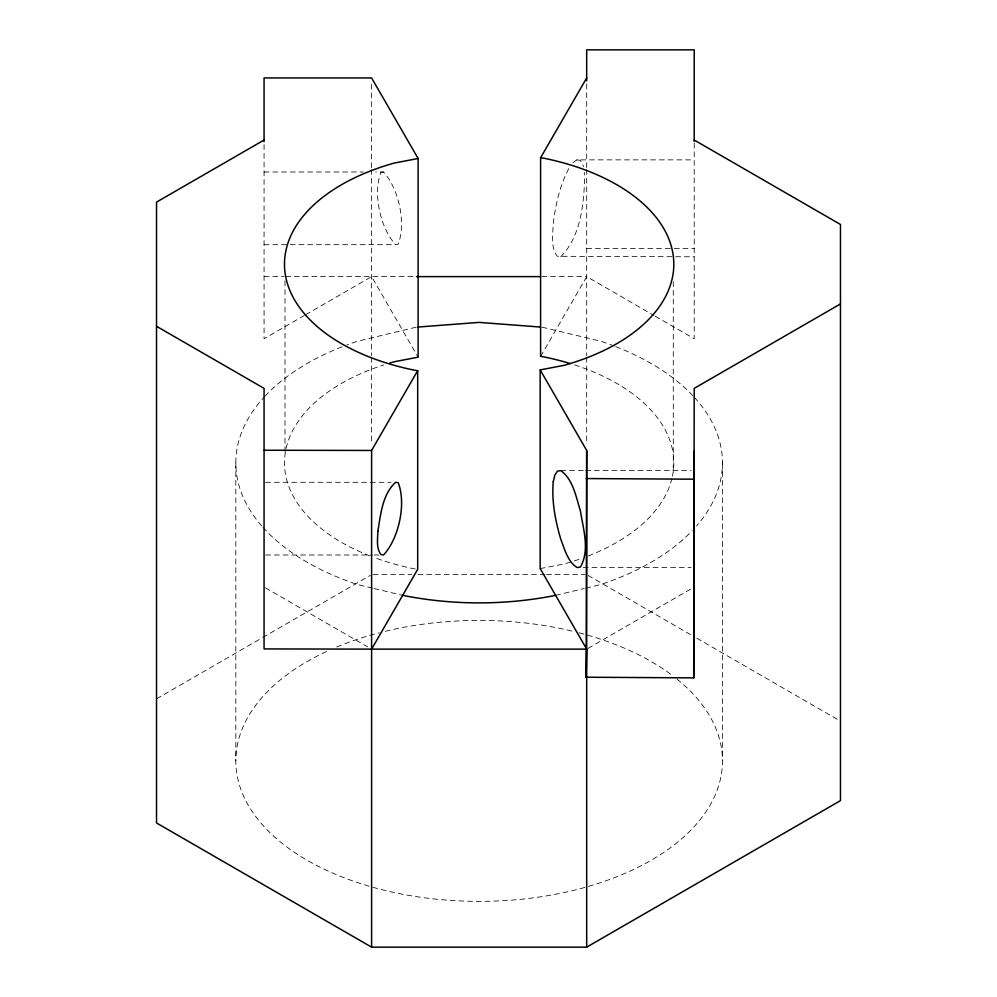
<?xml version="1.0" encoding="UTF-8"?>
<svg xmlns="http://www.w3.org/2000/svg" width="997" height="997" viewBox="0 0 997 997"><rect width="100%" height="100%" fill="white"/><g stroke="black" fill="none" stroke-linecap="round" stroke-linejoin="round"><path stroke-width="0.75" stroke-dasharray="4.99 3.74" d="M568.751 168.593C559.579 186.065 555.304 205.694 553.086 225.185C552.974 235.442 550.631 247.53 557.286 256.291L694.211 256.79M540.598 356.428L586.685 276.618L653.895 315.426M572.951 162.673L576.864 159.869L694.211 159.869M560.65 256.79C581.239 236.688 584.753 200.048 584.516 172.456M304.397 315.426L264.068 338.706L264.068 143.132M305.743 314.653L371.607 276.618L418.117 357.175M156.529 698.81L261.388 638.279M262.722 637.494L370.261 575.419M588.018 648.362L691.532 588.604M416.16 327.178L357.474 341.223A243.33 140.477 0 0 0 346.968 344.925M555.628 595.346L584.242 588.504M585.75 588.143L600.805 584.541A243.33 140.477 0 0 0 692.167 530.765M540.175 568.589L563.99 564.028A194.664 112.387 0 0 0 581.824 558.357M383.446 171.983L380.929 172.356C372.679 193.356 380.268 228.238 395.61 244.676L398.127 244.302C406.39 223.303 398.8 188.421 383.446 171.983L375.695 171.983M264.068 171.983L363.294 171.983M264.068 244.676L395.61 244.676M586.685 248.527L672.713 248.527M674.246 248.527L694.211 248.527M264.068 276.618L284.045 276.618M285.578 276.618L414.926 276.618M541.807 276.618L586.685 276.618M560.837 470.621L584.092 470.621M585.65 470.621L691.108 470.621M265.613 482.299L391.036 482.299M265.626 554.993L372.654 554.993M374.199 554.993L378.86 554.993M583.22 567.542L691.133 567.542M373.152 574.633L411.836 574.633M418.03 574.633L544.898 574.633M546.456 574.633L585.127 574.633M576.864 159.869L580.229 160.367L582.809 164.131L583.457 166.835M542.119 327.178L600.805 341.223A243.33 140.477 0 0 1 614.277 346.046M372.542 588.143L357.474 584.541A243.33 140.477 0 0 1 262.797 527.176M374.049 588.504L402.663 595.346M655.228 316.199L694.211 338.706L694.211 140.029M588.018 575.419L691.419 635.101M696.791 638.205L840.471 721.155M265.414 587.831L367.569 646.804M722.476 462.882L722.476 760.898M673.287 281.665L673.287 471.033M586.685 83.997L586.685 167.97M586.685 169.365L586.685 355.779M586.685 357.337L586.685 444.251M371.607 84.159L371.607 167.97M371.607 169.527L371.607 355.779M371.607 357.337L371.607 444.251M284.992 280.892L284.992 454.732M235.815 462.882L235.815 760.898M676.951 679.082A243.33 140.477 0 0 1 623.96 873.783A243.33 140.477 0 0 1 285.915 846.279A243.33 140.477 0 0 1 328.212 650.705M336.724 646.991A243.33 140.477 0 0 1 379.246 632.796M385.266 631.288A243.33 140.477 0 0 1 573.013 631.288M579.045 632.796A243.33 140.477 0 0 1 672.19 675.368M694.398 397.379A243.33 140.477 0 0 1 696.554 525.967M261.725 525.967A243.33 140.477 0 0 1 263.893 397.379M264.99 396.183A243.33 140.477 0 0 1 345.498 345.485M615.747 346.62A243.33 140.477 0 0 1 693.289 396.183M574.509 364.902A194.664 112.387 0 0 1 672.29 476.853M671.966 478.311A194.664 112.387 0 0 1 587.557 556.226M415.263 569.038A194.664 112.387 0 0 1 373.925 557.435M369.85 555.877A194.664 112.387 0 0 1 383.808 364.89"/><path stroke-width="1.5" d="M840.471 303.935L694.211 388.369L693.713 677.873L586.174 677.225L586.685 450.457L540.175 369.912L563.99 365.351A194.664 112.387 0 0 0 673.474 257.65A194.664 112.387 0 0 0 543.029 158.037L540.598 157.75L540.598 356.428L543.029 356.714A194.664 112.387 0 0 1 570.159 363.531M586.174 677.225L586.685 649.134L540.175 568.589L540.175 369.912M693.713 677.873L694.211 451.105M694.211 140.029L840.471 224.462L840.471 800.628L586.685 947.15L371.607 947.15L371.607 450.457L417.681 370.66L415.263 370.361A194.664 112.387 0 0 1 284.818 270.76A194.664 112.387 0 0 1 394.289 163.059L418.117 158.498L418.117 357.175L394.289 361.737A194.664 112.387 0 0 0 389.777 363.033M540.598 157.75L586.685 77.94M156.529 326.293L264.068 388.369L264.068 648.922L371.607 649.134L417.681 569.324L417.681 370.66M264.068 140.029L156.529 202.117L156.529 822.974L371.607 947.15M555.628 595.346C505.541 605.403 452.75 605.403 402.663 595.346M417.706 327.066L479.146 322.392L540.586 327.066M416.484 276.618L540.262 276.618M371.607 649.134L586.685 649.134M264.068 450.245L371.607 450.457M586.174 478.56L693.713 479.196M418.117 158.498L371.607 77.94L264.068 77.94L264.068 141.586M694.211 141.424L694.211 49.85L586.685 49.85L586.685 80.894M586.685 450.457L586.685 947.15M377.838 531.289C377.751 538.978 375.994 548.051 380.991 554.619L383.509 554.993C398.862 538.554 406.452 503.672 398.189 482.673L395.672 482.299C382.312 494.238 380.717 514.552 377.838 531.289M553.273 481.651C551.503 501.179 555.341 520.77 560.837 539.439C564.776 549.322 567.542 561.436 577.051 567.542L580.416 567.044C590.074 550.182 583.158 528.871 580.416 510.85C575.954 496.93 573.337 479.769 560.837 470.621L557.473 471.107L554.893 474.884L553.273 481.651"/></g></svg>
